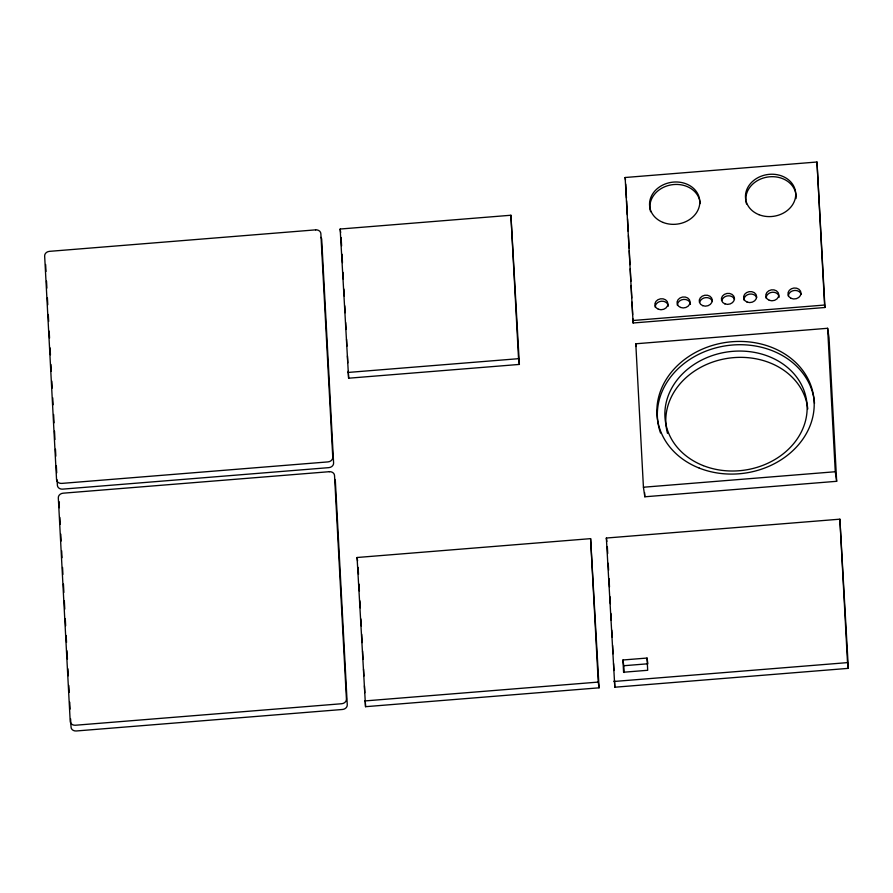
<?xml version="1.0" encoding="UTF-8"?>
<svg xmlns="http://www.w3.org/2000/svg" width="893" height="893" viewBox="0 0 893 893"><rect width="100%" height="100%" fill="white"/><g stroke="black" fill="none" stroke-linecap="round" stroke-linejoin="round"><path stroke-width="1.34" d="M625.145 177.506L816.983 162.013L824.953 307.493L633.115 322.987L625.145 177.506L625.502 179.962M340.166 229.032L510.908 215.246L519.38 364.422L348.627 378.208L340.166 229.032L340.668 232.47M632.746 320.52L824.596 305.038L824.953 307.493M635.794 343.783L827.632 328.289L829.028 337.855L836.663 481.305L644.824 496.787L643.429 487.232L635.794 343.783L636.196 346.517M347.79 372.47L518.543 358.685L519.38 364.422M643.429 487.232L835.268 471.738L836.663 481.305M357.077 557.5L590.608 538.646L599.08 687.822L365.55 706.687L357.077 557.5L357.58 560.938M606.358 538.033L839.878 519.179L848.35 668.355L614.83 687.219L606.358 538.033L606.86 541.471M622.934 659.994L647.034 658.052L647.871 663.789L623.772 665.731L622.934 659.994L623.582 672.228L647.693 670.286L647.034 658.052M364.712 700.949L598.243 682.085L599.08 687.822M613.993 681.482L847.513 662.617L848.35 668.355M839.878 519.179L847.513 662.617M827.632 328.289L835.268 471.738M816.983 162.013L824.596 305.038M644.601 492.612L644.824 496.787M625.725 184.125L626.462 198.012M626.607 200.791L627.344 214.677M627.567 218.841L628.237 231.343M628.449 235.506L629.119 247.997M629.264 250.777L630 264.663M630.224 268.826L630.893 281.328M631.117 285.492L631.775 297.994M631.998 302.158L632.668 314.649M632.891 318.823L633.115 322.987M623.772 665.731L624.129 672.529M607.34 546.549L607.709 553.515M608.233 563.271L608.602 570.225M609.048 578.586L609.495 586.947M610.008 596.691L610.377 603.657M610.901 613.402L611.27 620.367M611.783 630.112L612.163 637.077M612.598 645.438L613.045 653.788M613.569 663.544L613.938 670.498M614.451 680.254L614.83 687.219M590.608 538.646L598.243 682.085M510.908 215.246L518.543 358.685M341.148 237.549L341.595 245.91M342.041 254.259L342.477 262.62M343.001 272.365L343.37 279.33M343.894 289.075L344.263 296.041M344.776 305.797L345.144 312.751M345.669 322.507L346.037 329.472M346.562 339.217L346.93 346.183M347.444 355.927L347.812 362.893M348.259 371.242L348.627 378.208M358.138 567.412L358.506 574.378M359.031 584.122L359.399 591.088M359.924 600.833L360.292 607.798M360.884 618.938L361.252 625.904M361.698 634.264L362.145 642.614M362.591 650.975L363.027 659.335M363.551 669.08L363.92 676.046M364.444 685.791L364.813 692.756M365.259 701.105L365.55 706.687M59.373 507.715L59.15 503.552A5.045 4.219 -8.3 0 1 59.451 501.911M59.887 517.438L60.255 524.381M60.78 534.103L61.148 541.046M61.662 550.769L62.03 557.712M62.555 567.435L62.923 574.378M63.436 584.1L63.883 592.439M64.329 600.766L64.765 609.104M65.289 618.827L65.658 625.77M66.171 635.492L66.54 642.435M66.986 650.774L67.433 659.101M67.946 668.824L68.314 675.767M68.828 685.489L69.207 692.432M69.721 702.155L70.089 709.098M70.603 718.82L71.049 727.159A5.045 4.219 -8.3 0 0 76.296 730.976L342.466 709.477A5.045 4.219 -8.3 0 0 347.265 704.856L335.366 481.249A5.045 4.219 -8.3 0 0 334.574 479.195M45.632 264.495L46.001 271.439M46.525 281.161L46.894 288.104M47.407 297.827L47.775 304.77M48.3 314.492L48.669 321.435M49.182 331.158L49.55 338.101M50.064 347.824L50.443 354.767M50.957 364.489L51.325 371.432M51.839 381.155L52.218 388.098M52.732 397.82L53.1 404.763M53.613 414.486L54.06 422.824M54.506 431.152L54.942 439.49M55.466 449.212L55.835 456.156M56.348 465.878L56.717 472.821M57.085 479.764L57.386 485.323A5.045 4.219 -8.3 0 0 62.633 489.141L328.803 467.642A5.045 4.219 -8.3 0 0 333.602 463.02L321.703 239.413A5.045 4.219 -8.3 0 0 320.911 237.359M650.629 211.73A25.216 21.097 -8.3 0 1 671.447 184.829A25.216 21.097 -8.3 0 1 700.145 203.593M745.845 199.909A25.216 21.097 -8.3 0 1 771.474 176.691A25.216 21.097 -8.3 0 1 795.998 198.614M746.548 203.984A25.216 21.097 -8.3 0 1 745.968 201.271M721.912 300.405A6.552 5.481 -8.3 0 1 727.996 295.829A6.552 5.481 -8.3 0 1 734.515 299.389M743.936 300.048A6.552 5.481 -8.3 0 1 749.327 294.154A6.552 5.481 -8.3 0 1 756.706 297.592M766.127 298.262A6.552 5.481 -8.3 0 1 772.356 292.245A6.552 5.481 -8.3 0 1 779.176 297.213M788.296 296.096A6.552 5.481 -8.3 0 1 794.134 290.504A6.552 5.481 -8.3 0 1 801.177 294.377M699.721 302.202A6.552 5.481 -8.3 0 1 705.816 297.626A6.552 5.481 -8.3 0 1 712.335 301.175M677.396 305.428A6.552 5.481 -8.3 0 1 683.636 299.412A6.552 5.481 -8.3 0 1 690.456 304.368M655.216 307.214A6.552 5.481 -8.3 0 1 661.456 301.209A6.552 5.481 -8.3 0 1 668.277 306.165M667.495 433.351A71.351 59.708 -8.3 0 1 726.031 358.606A71.351 59.708 -8.3 0 1 807.785 409.005M660.541 433.016A78.919 66.037 -8.3 0 1 722.27 346.406A78.919 66.037 -8.3 0 1 814.516 403.379M315.62 229.858L49.45 251.357A5.045 4.219 -8.3 0 0 44.65 255.978L56.549 479.586A5.045 4.219 -8.3 0 0 61.796 483.403L327.965 461.904A5.045 4.219 -8.3 0 0 332.765 457.283L320.866 233.676A5.045 4.219 -8.3 0 0 315.62 229.858M329.283 471.694L63.113 493.193A5.045 4.219 -8.3 0 0 58.313 497.814L70.212 721.421A5.045 4.219 -8.3 0 0 75.458 725.239L341.628 703.74A5.045 4.219 -8.3 0 0 346.428 699.119L334.529 475.511A5.045 4.219 -8.3 0 0 329.283 471.694M663.086 222.446A25.216 21.097 -8.3 0 0 699.777 201.137A25.216 21.097 -8.3 0 0 661.144 185.911A25.216 21.097 -8.3 0 0 663.086 222.446M759.005 214.7A25.216 21.097 -8.3 0 0 795.708 193.39A25.216 21.097 -8.3 0 0 757.063 178.165A25.216 21.097 -8.3 0 0 759.005 214.7M724.915 303.877A6.552 5.481 -8.3 0 0 734.459 298.329A6.552 5.481 -8.3 0 0 724.413 294.366A6.552 5.481 -8.3 0 0 724.915 303.877M747.095 302.08A6.552 5.481 -8.3 0 0 756.639 296.543A6.552 5.481 -8.3 0 0 746.593 292.58A6.552 5.481 -8.3 0 0 747.095 302.08M769.275 300.294A6.552 5.481 -8.3 0 0 778.819 294.746A6.552 5.481 -8.3 0 0 768.773 290.794A6.552 5.481 -8.3 0 0 769.275 300.294M791.075 298.329A6.552 5.481 -8.3 0 0 801.01 293.328A6.552 5.481 -8.3 0 0 791.343 288.796A6.552 5.481 -8.3 0 0 791.075 298.329M702.735 305.663A6.552 5.481 -8.3 0 0 712.279 300.126A6.552 5.481 -8.3 0 0 702.233 296.163A6.552 5.481 -8.3 0 0 702.735 305.663M680.555 307.449A6.552 5.481 -8.3 0 0 690.099 301.912A6.552 5.481 -8.3 0 0 680.053 297.949A6.552 5.481 -8.3 0 0 680.555 307.449M658.375 309.246A6.552 5.481 -8.3 0 0 667.919 303.698A6.552 5.481 -8.3 0 0 657.873 299.747A6.552 5.481 -8.3 0 0 658.375 309.246M699.275 468.111A78.919 66.037 -8.3 0 0 814.126 401.415A78.919 66.037 -8.3 0 0 693.191 353.751A78.919 66.037 -8.3 0 0 699.275 468.111M703.226 465.61A71.351 59.708 -8.3 0 0 807.071 405.299A71.351 59.708 -8.3 0 0 697.723 362.201A71.351 59.708 -8.3 0 0 703.226 465.61"/></g></svg>
